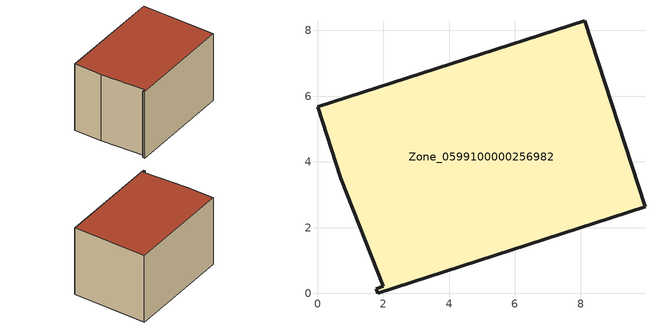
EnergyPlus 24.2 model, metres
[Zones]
Zone_0599100000256982
 floor ground (C_G): 1.79,0.14 2,0.21 0.7,3.5 0,5.67 8.12,8.3 9.96,2.63 1.84,0 z3.87
 wall outside (C_F): 1.84,0 9.96,2.63 8.12,8.3 0,5.67 0.7,3.5 2,0.21 1.79,0.14 1.84,0 z3.87:9.59
 roof outside (C_R): 2,0.21 1.79,0.14 1.84,0 9.96,2.63 8.12,8.3 0,5.67 0.7,3.5 z9.59
[BUILDING]
Pand.0599100000256982: North Axis=0; Terrain=City; Loads Convergence Tolerance Value=0.04; Temperature Convergence Tolerance Value=0.4; Solar Distribution=FullExterior; Maximum Number of Warmup Days=25; Minimum Number of Warmup Days=1
[Site:Location]
Rotterdam.The.Hague.AP_ZH_NLD Design_Conditions: Latitude=51.96; Longitude=4.45; Time Zone=1; Elevation=-4.5
[SITE:GROUNDTEMPERATURE:BUILDINGSURFACE]
18, 18, 18, 18, 18, 18, 18, 18, 18, 18, 18, 18
[MATERIAL] Thermal Absorptance=0.9; Solar Absorptance=0.7; Visible Absorptance=0.7
Name | Roughness | Thickness | Conductivity | Density | Specific Heat
G.TI.1946-1964 | MediumSmooth | 0.15 | 1 | 540 | 1210
F.TI.1946-1964 | Rough | 0.3 | 0.857143 | 1920 | 840
R.TI.1946-1964 | MediumRough | 0.2 | 0.277778 | 1500 | 1000
[CONSTRUCTION]
C_G: G.TI.1946-1964
C_F: F.TI.1946-1964
C_R: R.TI.1946-1964
[ZONE]
Zone_0599100000256982: Type=1; Multiplier=1; Ceiling Height=Autocalculate; Volume=Autocalculate; Floor Area=autocalculate; Part of Total Floor Area=Yes
[ZONEINFILTRATION:DESIGNFLOWRATE]
Infil_Zone_0599100000256982: Zone or ZoneList or Space or SpaceList=Zone_0599100000256982; Schedule=AlwaysOn; Design Flow Rate Calculation Method=Flow/Area; Flow Rate per Floor Area=0.003; Constant Term Coefficient=1; Temperature Term Coefficient=0; Velocity Term Coefficient=0; Velocity Squared Term Coefficient=0
[HVACTEMPLATE:ZONE:IDEALLOADSAIRSYSTEM]
Zone_0599100000256982: Maximum Heating Supply Air Temperature=50; Minimum Cooling Supply Air Temperature=13; Maximum Heating Supply Air Humidity Ratio=0.0156; Minimum Cooling Supply Air Humidity Ratio=0.0077; Heating Limit=NoLimit; Cooling Limit=NoLimit; Dehumidification Control Type=ConstantSensibleHeatRatio; Cooling Sensible Heat Ratio=0.7; Dehumidification Setpoint=60; Humidification Control Type=None; Humidification Setpoint=30; Outdoor Air Method=None; Outdoor Air Flow Rate per Person=0.00944; Outdoor Air Flow Rate per Zone Floor Area=0; Outdoor Air Flow Rate per Zone=0; Demand Controlled Ventilation Type=None; Outdoor Air Economizer Type=NoEconomizer; Heat Recovery Type=None; Sensible Heat Recovery Effectiveness=0.7; Latent Heat Recovery Effectiveness=0.65
[ZONECONTROL:THERMOSTAT]
ThermostatControl_Zone_0599100000256982: Zone or ZoneList=Zone_0599100000256982; Control Type Schedule=DualSetpointControlType; Control 1=Thermostat_Zone_0599100000256982; Temperature Difference Between Cutout And Setpoint=0
[THERMOSTATSETPOINT:DUALSETPOINT]
Thermostat_Zone_0599100000256982: Heating Setpoint Temperature Schedule=HeatingSetpoint_Zone_0599100000256982; Cooling Setpoint Temperature Schedule=CoolingSetpoint_Zone_0599100000256982
[SCHEDULE:COMPACT]
HeatingSetpoint_Zone_0599100000256982: Through: 12/31, For: AllDays, Until: 24:00, 21
CoolingSetpoint_Zone_0599100000256982: Through: 12/31, For: AllDays, Until: 24:00, 24
DualSetpointControlType: Through: 12/31, For: AllDays, Until: 24:00, 4
AlwaysOn: Through: 12/31, For: AllDays, Until: 24:00, 1
